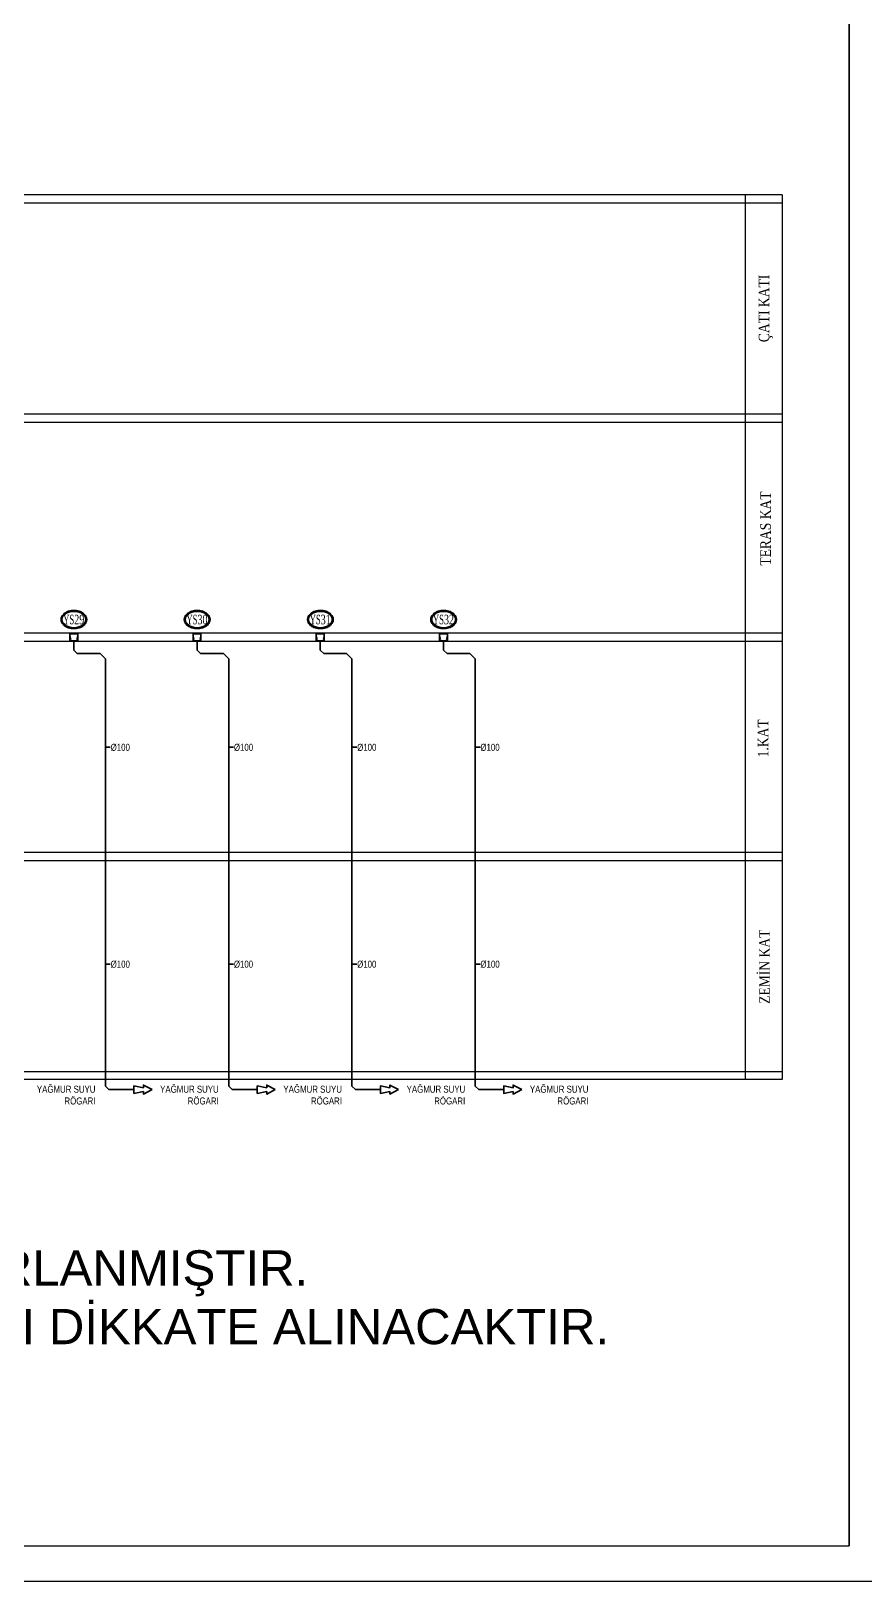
# Model space of a CAD drawing. Header units: centimetres. Extents: x 372964 to 529194, y 28783 to 59011.
# Drawn here: x 509124 to 511492, y 30011 to 34414 of the extents above; entities that cross this region are included whole.
import ezdxf
from ezdxf.enums import TextEntityAlignment as Align

# ---------------------------------------------------------------- set-up
doc = ezdxf.new("R2010")
doc.units = ezdxf.units.CM
for name, color, linetype, lineweight in [('0-KRCN-ANTET', 71, 'Continuous', 30), ('0-KRCN-SHT-02CIHAZ', 132, 'Continuous', 25), ('0-KRCN-SHT-KOLADI-YAZIYAĞMURSUYU', 4, 'Continuous', 35), ('0-KRCN-SHT-SÜZGEÇBANYO', 171, 'Continuous', 35), ('0-KRCN-SHT-YAĞMURSUYUBORUSU-100', 102, 'PISSU_LINE50', 35), ('0-KRCN-Z-ANTET', 71, 'Continuous', 30), ('0-MEK-SHT-aa YAĞMURSUYUBORUSU-100', 3, 'PISSU_LINE50', 35), ('0-MEK-SHT-KOLADI-YAZIYAĞMURSUYU', 4, 'Continuous', 35)]:
    doc.layers.add(name, color=color, linetype=linetype, lineweight=lineweight)
doc.styles.add('ARIAL', font='arial.ttf', dxfattribs={"width": 0.8})
doc.styles.add('BAYBURT XREF$0$TIMES', font='times.ttf')
doc.styles.add('Ince', font='arial.ttf')
doc.styles.add('MUF', font='isocpeur.ttf')
doc.styles.add('YAZI', font='times.ttf')
doc.linetypes.add('PISSU_LINE50', pattern='A,50,-10,["C",MUF,S=10,R=0,X=1,Y=-5],0', length=60)

# ---------------------------------------------------------------- blocks, each defined once
blk = doc.blocks.new('A$C75464483-')
at = {"layer": '0-KRCN-SHT-KOLADI-YAZIYAĞMURSUYU', "linetype": 'Continuous'}
for points in [[(22.3, 5.7, -0.254464), (22.3, -5.7, -0.105847), (17.2, -11.7, -0.086514), (9.5, -15.7, -0.153914), (-10.7, -15.7, -0.086514), (-18.3, -11.7, -0.105847), (-23.5, -5.7, -0.254464), (-23.5, 5.7, -0.105847), (-18.3, 11.7, -0.086514), (-10.7, 15.7, -0.153914), (9.5, 15.7, -0.086514), (17.2, 11.7, -0.105847), (22.3, 5.7, -0.125236)], [(20.7, 4.9, -0.254464), (20.7, -4.9, -0.105847), (16.1, -10.3, -0.086514), (9, -14, -0.153914), (-10.1, -14, -0.086514), (-17.2, -10.3, -0.105847), (-21.9, -4.9, -0.254464), (-21.9, 4.9, -0.105847), (-17.2, 10.3, -0.086514), (-10.1, 14, -0.153914), (9, 14, -0.086514), (16.1, 10.3, -0.105847), (20.7, 4.9, -0.125236)]]:
    blk.add_lwpolyline(points, format="xyb", dxfattribs=at)
at = {"layer": '0-KRCN-SHT-KOLADI-YAZIYAĞMURSUYU', "linetype": 'Continuous', "style": 'YAZI', "width": 0.6}
blk.add_text('YS', height=18, rotation=360, dxfattribs=at).set_placement((0, 0), align=Align.MIDDLE_RIGHT)
blk.add_attdef('99', text='', height=18, rotation=360, dxfattribs=at).set_placement((0, 0), align=Align.MIDDLE_LEFT)
blk = doc.blocks.new('0-MEK-SHT-ZKLN-SÜZGEÇ BANYO')
at = {"layer": '0-KRCN-SHT-SÜZGEÇBANYO', "color": 120, "lineweight": 20}
for p, q in [((-7.5, -1.7), (-5.2, -11.4)), ((-7.5, -1.7), (7.5, -1.7)), ((5.3, -11.4), (7.5, -1.7))]:
    blk.add_line(p, q, dxfattribs=at)
at = {"layer": '0-KRCN-SHT-SÜZGEÇBANYO'}
blk.add_lwpolyline([(-7.5, 0), (-7.5, -14), (7.5, -14), (7.5, 0)], close=True, dxfattribs=at)

msp = doc.modelspace()

# ---------------------------------------------------------------- linework, layer by layer
at = {"layer": '0-KRCN-SHT-02CIHAZ', "color": 8}
for p, q in [((511257.225, 33947.894), (503223.601, 33947.894)), ((511152.225, 33947.894), (511152.225, 31435.394)), ((511257.225, 33947.894), (511257.225, 31435.394)), ((503223.601, 33925.394), (511257.225, 33925.394)), ((511257.225, 33325.394), (503223.601, 33325.394)), ((503223.601, 33302.894), (511257.225, 33302.894)), ((511257.225, 32702.894), (503223.601, 32702.894)), ((503223.601, 32680.394), (511257.225, 32680.394)), ((511257.225, 32080.394), (503223.601, 32080.394)), ((503223.601, 32057.894), (511257.225, 32057.894)), ((503223.601, 31457.894), (511257.225, 31457.894)), ((511257.225, 31435.394), (503223.601, 31435.394))]:
    msp.add_line(p, q, dxfattribs=at)
at = {"layer": '0-KRCN-SHT-KOLADI-YAZIYAĞMURSUYU', "linetype": 'Continuous', "ltscale": 0.01}
for points in [[(509467.704, 31406.854), (509443.211, 31394.032), (509443.222, 31401.091), (509416.343, 31396.243), (509416.343, 31417.426), (509443.223, 31412.337), (509443.211, 31419.675), (509467.704, 31406.854)], [(509817.704, 31406.854), (509793.211, 31394.032), (509793.222, 31401.091), (509766.343, 31396.243), (509766.343, 31417.426), (509793.223, 31412.337), (509793.211, 31419.675), (509817.704, 31406.854)], [(510167.704, 31406.854), (510143.211, 31394.032), (510143.222, 31401.091), (510116.343, 31396.243), (510116.343, 31417.426), (510143.223, 31412.337), (510143.211, 31419.675), (510167.704, 31406.854)], [(510517.704, 31406.854), (510493.211, 31394.032), (510493.222, 31401.091), (510466.343, 31396.243), (510466.343, 31417.426), (510493.223, 31412.337), (510493.211, 31419.675), (510517.704, 31406.854)]]:
    msp.add_lwpolyline(points, dxfattribs=at)
at = {"layer": '0-KRCN-SHT-YAĞMURSUYUBORUSU-100'}
for p, q in [((509335.382, 32630.394), (509335.382, 31416.835)), ((509685.382, 32630.394), (509685.382, 31416.835)), ((510035.382, 32630.394), (510035.382, 31416.835)), ((510385.382, 32630.394), (510385.382, 31416.835)), ((509335.382, 31416.835), (509345.382, 31406.835)), ((509345.382, 31406.835), (509416.343, 31406.835)), ((509685.382, 31416.835), (509695.382, 31406.835)), ((509695.382, 31406.835), (509766.343, 31406.835)), ((510035.382, 31416.835), (510045.382, 31406.835)), ((510045.382, 31406.835), (510116.343, 31406.835)), ((510385.382, 31416.835), (510395.382, 31406.835)), ((510395.382, 31406.835), (510466.343, 31406.835))]:
    msp.add_line(p, q, dxfattribs=at)
at = {"layer": '0-KRCN-Z-ANTET'}
for points in [[(372964.066, 30011.261), (513637.225, 30011.261), (513637.225, 39011.261), (372964.066, 39011.261)], [(503064.066, 30111.261), (511447.225, 30111.261), (511447.225, 38911.261), (503064.066, 38911.261)]]:
    msp.add_lwpolyline(points, close=True, dxfattribs=at)
msp.add_lwpolyline([(511447.225, 38911.261), (511447.225, 30111.261)], dxfattribs=at)
at = {"layer": '0-MEK-SHT-aa YAĞMURSUYUBORUSU-100'}
for p, q in [((509245.382, 32681.894), (509245.382, 32655.394)), ((509595.382, 32681.894), (509595.382, 32655.394)), ((509945.382, 32681.894), (509945.382, 32655.394)), ((510295.382, 32681.894), (510295.382, 32655.394)), ((509255.382, 32645.394), (509245.382, 32655.394)), ((509255.382, 32645.394), (509320.382, 32645.394)), ((509335.382, 32630.394), (509320.382, 32645.394)), ((509605.382, 32645.394), (509595.382, 32655.394)), ((509605.382, 32645.394), (509670.382, 32645.394)), ((509685.382, 32630.394), (509670.382, 32645.394)), ((509955.382, 32645.394), (509945.382, 32655.394)), ((509955.382, 32645.394), (510020.382, 32645.394)), ((510035.382, 32630.394), (510020.382, 32645.394)), ((510305.382, 32645.394), (510295.382, 32655.394)), ((510305.382, 32645.394), (510370.382, 32645.394)), ((510385.382, 32630.394), (510370.382, 32645.394))]:
    msp.add_line(p, q, dxfattribs=at)
at = {"layer": '0-MEK-SHT-KOLADI-YAZIYAĞMURSUYU', "linetype": 'Continuous'}
for p, q in [((509349.073, 32379.154), (509335.382, 32379.154)), ((509699.073, 32379.154), (509685.382, 32379.154)), ((510049.073, 32379.154), (510035.382, 32379.154)), ((510399.073, 32379.154), (510385.382, 32379.154)), ((509349.073, 31763.194), (509335.382, 31763.194)), ((509699.073, 31763.194), (509685.382, 31763.194)), ((510049.073, 31763.194), (510035.382, 31763.194)), ((510399.073, 31763.194), (510385.382, 31763.194))]:
    msp.add_line(p, q, dxfattribs=at)

# ---------------------------------------------------------------- block references
at = {"layer": '0-KRCN-SHT-KOLADI-YAZIYAĞMURSUYU', "linetype": 'Continuous'}
ref = msp.add_blockref('A$C75464483-', (509246.657, 32742.12), dxfattribs=dict(at, xscale=1.5, yscale=1.5, zscale=1.5))
ref.add_attrib('99', '29', dxfattribs={"height": 27, "style": 'YAZI', "width": 0.7}).set_placement((509246.678, 32742.12), align=Align.MIDDLE_LEFT)
ref = msp.add_blockref('A$C75464483-', (509596.657, 32742.12), dxfattribs=dict(at, xscale=1.5, yscale=1.5, zscale=1.5))
ref.add_attrib('99', '30', dxfattribs={"height": 27, "style": 'YAZI', "width": 0.7}).set_placement((509596.678, 32742.12), align=Align.MIDDLE_LEFT)
ref = msp.add_blockref('A$C75464483-', (509946.657, 32742.12), dxfattribs=dict(at, xscale=1.5, yscale=1.5, zscale=1.5))
ref.add_attrib('99', '31', dxfattribs={"height": 27, "style": 'YAZI', "width": 0.7}).set_placement((509946.678, 32742.12), align=Align.MIDDLE_LEFT)
ref = msp.add_blockref('A$C75464483-', (510296.657, 32742.12), dxfattribs=dict(at, xscale=1.5, yscale=1.5, zscale=1.5))
ref.add_attrib('99', '32', dxfattribs={"height": 27, "style": 'YAZI', "width": 0.7}).set_placement((510296.678, 32742.12), align=Align.MIDDLE_LEFT)
at = {"layer": '0-KRCN-SHT-SÜZGEÇBANYO', "xscale": 1.5, "yscale": 1.5, "zscale": 1.5}
for p in [(509245.382, 32702.894), (509595.382, 32702.894), (509945.382, 32702.894), (510295.382, 32702.894)]:
    msp.add_blockref('0-MEK-SHT-ZKLN-SÜZGEÇ BANYO', p, dxfattribs=at)

# ---------------------------------------------------------------- texts
at = {"layer": '0-KRCN-ANTET', "style": 'BAYBURT XREF$0$TIMES', "width": 0.85}
for s, p in [('ÇATI KATI', (511210.085, 33625.561)), ('TERAS KAT', (511210.085, 33000.591)), ('1.KAT', (511203.105, 32404.663)), ('ZEMİN KAT', (511203.105, 31755.876))]:
    msp.add_text(s, height=30, rotation=90, dxfattribs=at).set_placement(p, align=Align.MIDDLE)
at = {"layer": '0-KRCN-SHT-KOLADI-YAZIYAĞMURSUYU', "linetype": 'Continuous', "ltscale": 0.01, "char_height": 20, "width": 208.0143, "attachment_point": 3, "style": 'ARIAL'}
for insert in [(509307.104, 31418.028), (509657.104, 31418.028), (510007.104, 31418.028), (510357.104, 31418.028), (510707.104, 31418.028)]:
    msp.add_mtext('YAĞMUR SUYU RÖGARI', dxfattribs=dict(at, insert=insert))
at = {"layer": '0-KRCN-Z-ANTET', "color": 6, "insert": (503834.25, 30950.55), "char_height": 100, "width": 7005.55567, "attachment_point": 1, "style": 'Ince'}
msp.add_mtext('KOLON ŞEMASI / İZOMETRİ PLANI TEMİZ ODA VE ANA BİNA İÇİN ORTAK HAZIRLANMIŞTIR.\\PİLGİLİ PROJEDE KOLON ŞEMASININ / İZOMETRİ PLANLARININ İLGİLİ KISIMLARI DİKKATE ALINACAKTIR.', dxfattribs=at)
at = {"layer": '0-MEK-SHT-KOLADI-YAZIYAĞMURSUYU', "linetype": 'Continuous', "style": 'ARIAL', "width": 0.8}
for p in [(509350.152, 32369.132), (509700.152, 32369.132), (510050.152, 32369.132), (510400.152, 32369.132), (509350.152, 31753.171), (509700.152, 31753.171), (510050.152, 31753.171), (510400.152, 31753.171)]:
    msp.add_text('Ø100', height=20, dxfattribs=at).set_placement(p)

doc.saveas('drawing.dxf')
